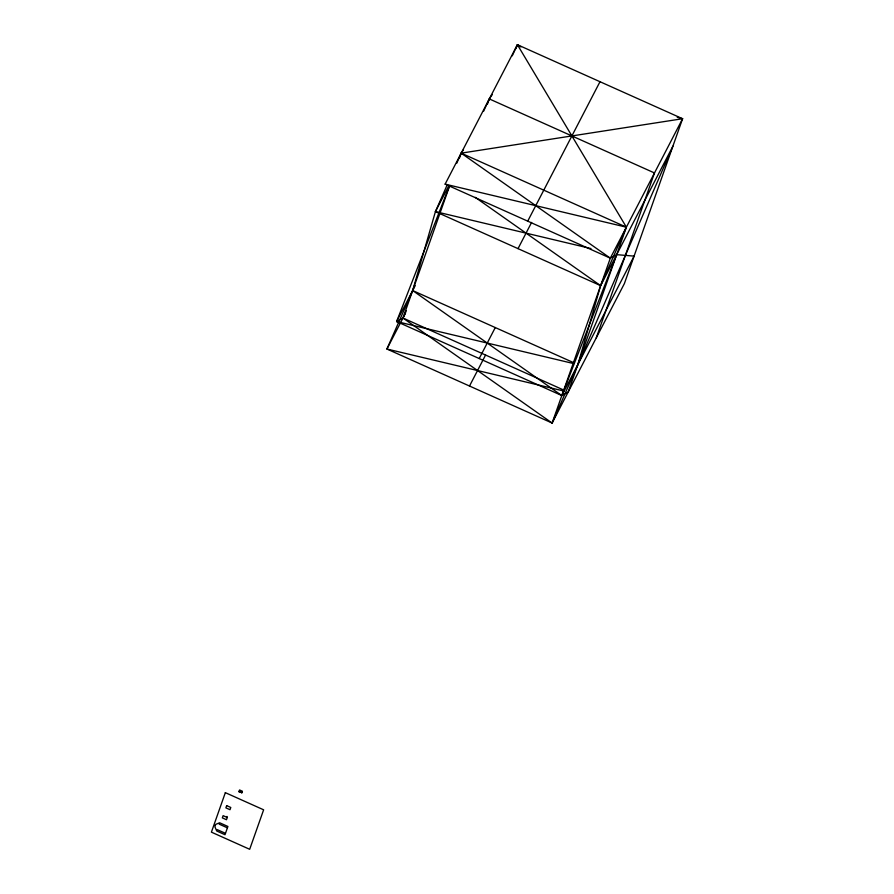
<?xml version="1.0" encoding="UTF-8"?>
<svg xmlns="http://www.w3.org/2000/svg" width="894" height="894" viewBox="0 0 894 894"><rect width="100%" height="100%" fill="white"/><g stroke="black" fill="none" stroke-linecap="round" stroke-linejoin="round"><path stroke-width="1.34" d="M447.179 184.924L435.423 211.621L412.67 290.55L386.912 349.018L552.112 423.041L624.381 283.599L682.591 118.723L517.402 44.7L445.123 184.142L610.323 258.165L616.681 254.656L634.092 256.12L561.812 395.561L396.612 321.538L449.492 185.751M573.814 363.612L396.612 321.538L402.971 318.029L552.112 423.041L577.87 364.573L600.612 285.644L626.381 227.177L517.402 44.7L512.24 55.841M564.36 390.343L402.971 318.029L449.637 185.863M459.337 158.383L461.181 153.153L463.483 149.812M227.255 817.507L226.461 819.731L222.338 817.887L223.12 815.652L227.255 817.507L226.964 816.423M240.073 791.648L239.849 792.274L238.91 791.849L239.581 789.972L242.408 791.235L241.738 793.112L241.022 792.062M487.442 104.162L489.286 98.921L492.359 94.473M516.017 48.622L517.402 44.7L520.878 46.969M552.112 423.041L610.323 258.165L682.591 118.723L677.216 117.293M456.7 163.323L461.181 153.153L626.381 227.177L568.171 392.053L561.812 395.561L412.67 290.55L574.06 362.863M596.276 337.82L654.486 172.955L489.286 98.921L483.565 111.303M561.812 395.561L616.681 254.656M577.87 364.573L672.891 146.203L600.612 285.644L435.423 211.621L448.911 185.583M402.971 318.029L406.412 310.598M396.612 321.538L415.229 285.622M405.541 313.079L386.912 349.018L564.114 391.091M527.717 221.153L599.997 81.712M518.017 248.633L531.606 222.416M479.206 358.55L495.276 327.562M469.506 386.029L485.576 355.041M682.591 118.723L461.181 153.153L610.323 258.165M445.123 184.142L626.381 227.177M435.423 211.621L590.979 248.554M239.134 791.224L241.961 792.486M219.164 824.145L227.422 827.844M217.22 829.632L225.478 833.342M475.206 197.339L600.612 285.644M215.13 825.486L214.985 827.006L216.739 831.007L224.997 834.717L227.903 826.469L219.645 822.771L215.957 824.268L215.13 825.486M225.344 792.654L211.409 832.146L249.683 849.3L263.629 809.808L225.344 792.654M226.663 805.628L225.88 807.852L230.004 809.707L230.786 807.483L226.663 805.628"/></g></svg>
